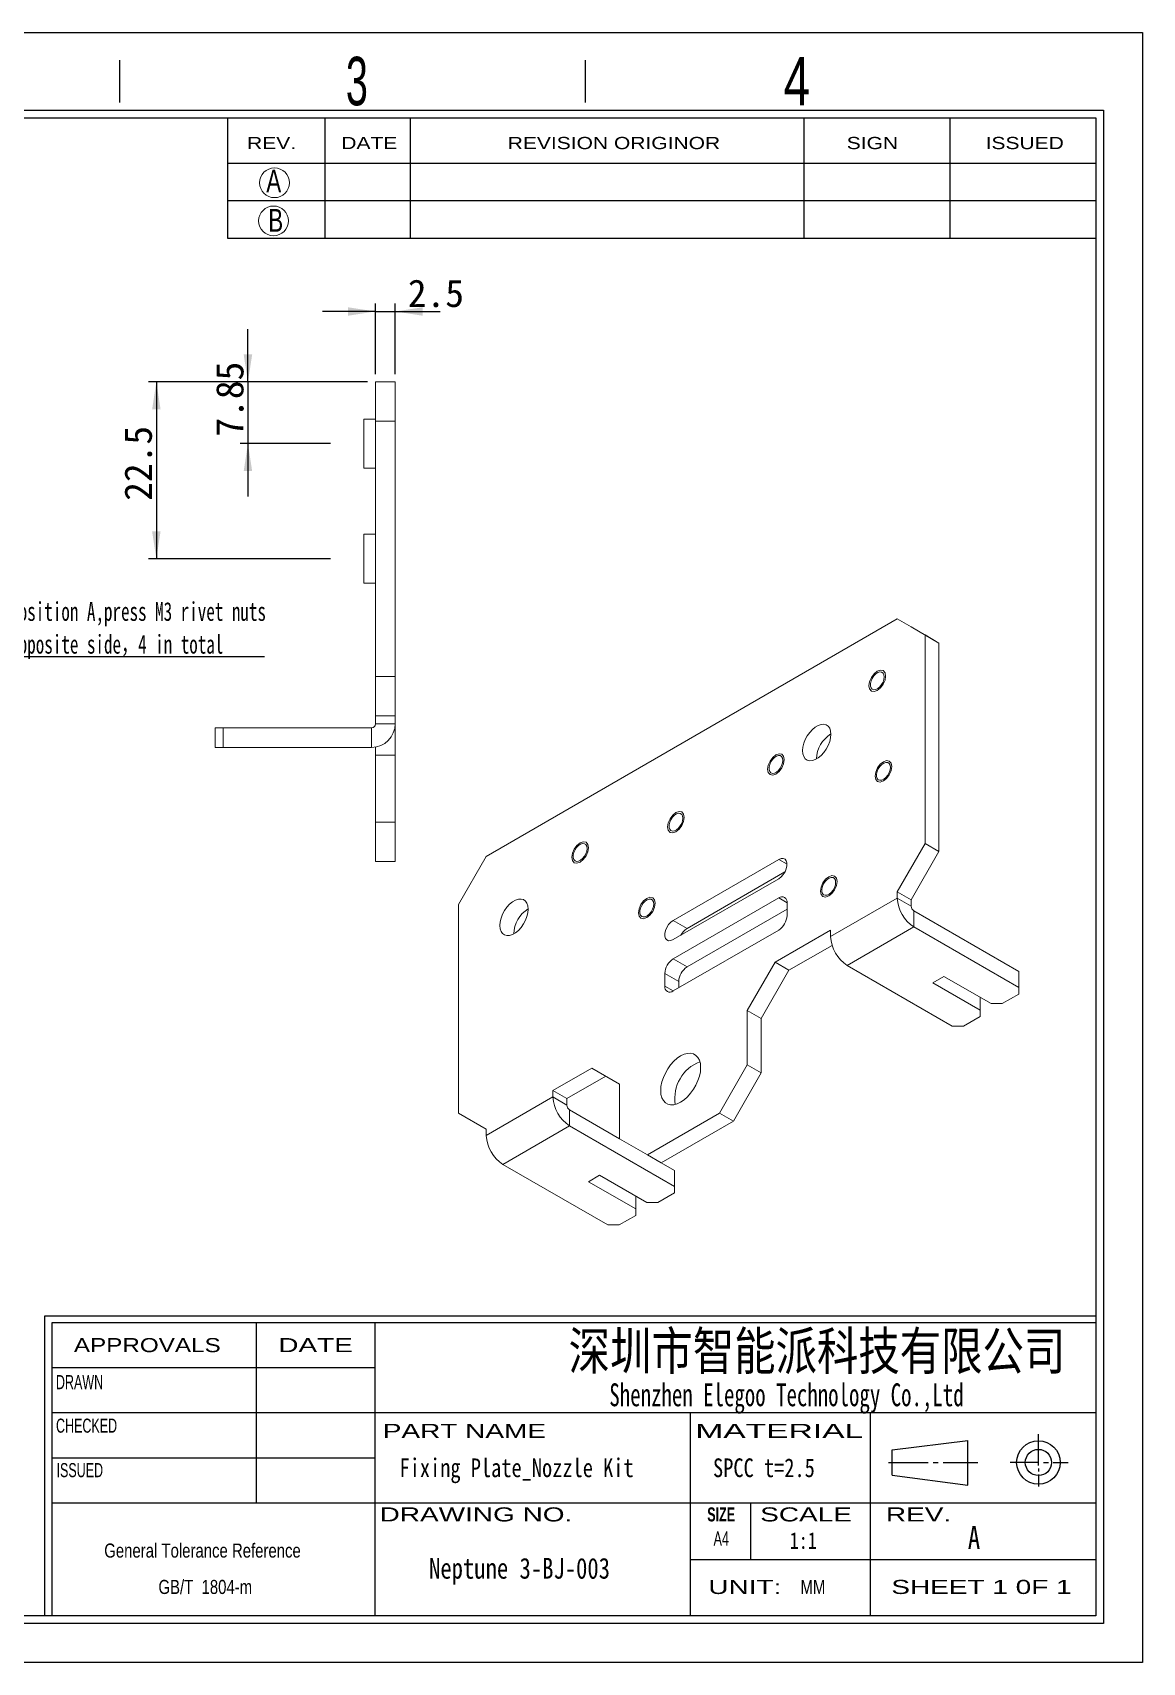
# Model space of a CAD drawing. Header units: millimetres. Extents: x 2 to 295, y 1 to 209.
# Drawn here: x 153.8 to 295.1, y 1.3 to 208.7 of the extents above; entities that cross this region are included whole.
import ezdxf

# ---------------------------------------------------------------- set-up
doc = ezdxf.new("R2010")
doc.units = ezdxf.units.MM
doc.layers.add('SLD-0', color=179, linetype='Continuous')
doc.styles.add('SLDTEXTSTYLE0', font='SIMSUN.TTC', dxfattribs={"width": 0.67})
doc.styles.add('SLDTEXTSTYLE1', font='SIMSUN.TTC', dxfattribs={"width": 0.8})
doc.styles.add('SLDTEXTSTYLE10', font='ARIAL.TTF', dxfattribs={"width": 0.7584})
doc.styles.add('SLDTEXTSTYLE11', font='ARIAL.TTF', dxfattribs={"width": 1.2324})
doc.styles.add('SLDTEXTSTYLE12', font='ARIAL.TTF', dxfattribs={"width": 1.7064})
doc.styles.add('SLDTEXTSTYLE13', font='SIMSUN.TTC', dxfattribs={"width": 0.8, "bigfont": 'bigfont'})
doc.styles.add('SLDTEXTSTYLE14', font='SIMKAI.TTF', dxfattribs={"width": 0.67})
doc.styles.add('SLDTEXTSTYLE15', font='SIMSUN.TTC')
doc.styles.add('SLDTEXTSTYLE16', font='SIMSUN.TTC', dxfattribs={"width": 0.67})
doc.styles.add('SLDTEXTSTYLE17', font='SIMSUN.TTC', dxfattribs={"width": 0.67, "bigfont": 'bigfont'})
doc.styles.add('SLDTEXTSTYLE2', font='SIMFANG.TTF', dxfattribs={"width": 0.8})
doc.styles.add('SLDTEXTSTYLE3', font='SIMSUN.TTC', dxfattribs={"width": 0.8})
doc.styles.add('SLDTEXTSTYLE5', font='ARIAL.TTF', dxfattribs={"width": 0.63516})
doc.styles.add('SLDTEXTSTYLE6', font='GOTHIC.TTF', dxfattribs={"width": 0.7304})
doc.styles.add('SLDTEXTSTYLE7', font='GOTHIC.TTF', dxfattribs={"width": 0.61171})
doc.styles.add('SLDTEXTSTYLE8', font='ARIALBD.TTF', dxfattribs={"width": 0.63516})
doc.styles.add('SLDTEXTSTYLE9', font='ARIAL.TTF', dxfattribs={"width": 1.422})
doc.dimstyles.new('SLDDIMSTYLE0', dxfattribs={"dimtxt": 3.5, "dimasz": 3.5, "dimexe": 0, "dimexo": 0.0625, "dimgap": 0.875, "dimtad": 2, "dimrnd": 1e-09, "dimzin": 12, "dimdsep": 46, "dimtxsty": 'SLDTEXTSTYLE0', "dimsah": 1, "dimcen": 0.09, "dimadec": 0, "dimazin": 3, "dimtfac": 1, "dimtofl": 0, "dimtmove": 0, "dimatfit": 3, "dimfxl": 0, "dimfrac": 2, "dimtolj": 1, "dimtzin": 12, "dimarcsym": 0})
doc.dimstyles.new('SLDDIMSTYLE2', dxfattribs={"dimtxt": 3.5, "dimasz": 3.5, "dimexe": 0, "dimexo": 0.0625, "dimgap": 0.875, "dimtad": 2, "dimrnd": 1e-09, "dimzin": 12, "dimdsep": 46, "dimtxsty": 'SLDTEXTSTYLE0', "dimsah": 1, "dimcen": 0.09, "dimadec": 0, "dimazin": 3, "dimtfac": 1, "dimtmove": 0, "dimatfit": 0, "dimfxl": 0, "dimfrac": 2, "dimtolj": 1, "dimtzin": 12, "dimarcsym": 0})

# ---------------------------------------------------------------- blocks, each defined once
blk = doc.blocks.new('SW_NOTE_2')
at = {"layer": 'SLD-0', "color": 0, "char_height": 1.7927, "attachment_point": 2, "style": 'SLDTEXTSTYLE10'}
for s, insert in [('General Tolerance Reference ', (13.02, 2.31)), (' GB/T  1804-m', (13.11, -2.32))]:
    blk.add_mtext(s, dxfattribs=dict(at, insert=insert))
blk = doc.blocks.new('SW_NOTE_3')
at = {"layer": 'SLD-0', "color": 0}
blk.add_line((36.01, 0), (0, 0), dxfattribs=at)
at = {"layer": 'SLD-0', "color": 0, "char_height": 2.3813, "attachment_point": 1}
for s, insert, style in [('At position A,press M3 rivet nuts ', (0.4, 6.98), 'SLDTEXTSTYLE16'), ('on opposite side\\M+181434 in total', (0.4, 2.81), 'SLDTEXTSTYLE17')]:
    blk.add_mtext(s, dxfattribs=dict(at, insert=insert, style=style))
blk = doc.blocks.new('_D_16')
at = {"layer": 'SLD-0', "color": 5}
for p, q in [((197.48, 173.19), (190.75, 173.19)), ((197.48, 165.22), (197.48, 174.19)), ((197.48, 173.19), (199.98, 173.19)), ((199.98, 165.22), (199.98, 174.19)), ((199.98, 173.19), (205.69, 173.19))]:
    blk.add_line(p, q, dxfattribs=at)
for points in [[(197.48, 173.19), (193.98, 173.72), (193.98, 172.65)], [(199.98, 173.19), (203.48, 172.65), (203.48, 173.72)]]:
    blk.add_solid(points, dxfattribs=at)
at = {"layer": 'SLD-0', "color": 5, "insert": (201.6, 177.26), "char_height": 3.5, "attachment_point": 1, "style": 'SLDTEXTSTYLE15'}
blk.add_mtext('2.5', dxfattribs=at)
blk = doc.blocks.new('_D_17')
at = {"layer": 'SLD-0', "color": 5}
for p, q in [((181.24, 164.22), (181.24, 170.95)), ((196.48, 164.22), (180.24, 164.22)), ((181.24, 164.22), (181.24, 156.37)), ((191.73, 156.37), (180.24, 156.37)), ((181.24, 156.37), (181.24, 149.64))]:
    blk.add_line(p, q, dxfattribs=at)
for points in [[(181.24, 164.22), (181.78, 167.72), (180.7, 167.72)], [(181.24, 156.37), (180.7, 152.87), (181.78, 152.87)]]:
    blk.add_solid(points, dxfattribs=at)
at = {"layer": 'SLD-0', "color": 5, "insert": (177.17, 157.27), "char_height": 3.5, "attachment_point": 1, "rotation": 90, "style": 'SLDTEXTSTYLE15'}
blk.add_mtext('7.85', dxfattribs=at)
blk = doc.blocks.new('_D_18')
at = {"layer": 'SLD-0', "color": 5}
for p, q in [((196.48, 164.22), (168.58, 164.22)), ((169.58, 164.22), (169.58, 141.72)), ((191.73, 141.72), (168.58, 141.72))]:
    blk.add_line(p, q, dxfattribs=at)
for points in [[(169.58, 164.22), (169.04, 160.72), (170.12, 160.72)], [(169.58, 141.72), (170.12, 145.22), (169.04, 145.22)]]:
    blk.add_solid(points, dxfattribs=at)
at = {"layer": 'SLD-0', "color": 5, "insert": (165.51, 149.1), "char_height": 3.5, "attachment_point": 1, "rotation": 90, "style": 'SLDTEXTSTYLE15'}
blk.add_mtext('22.5', dxfattribs=at)

msp = doc.modelspace()

# ---------------------------------------------------------------- linework, layer by layer
at = {"color": 7, "linetype": 'Continuous', "lineweight": 15}
for p, q in [((197.482, 164.222), (199.982, 164.222)), ((197.482, 159.222), (197.482, 164.222)), ((199.982, 164.222), (199.982, 159.222)), ((197.482, 159.497), (195.982, 159.497)), ((195.982, 156.372), (195.982, 159.497)), ((199.982, 159.222), (197.482, 159.222)), ((197.482, 126.722), (197.482, 159.222)), ((199.982, 126.722), (199.982, 159.222)), ((195.982, 153.247), (195.982, 156.372)), ((195.982, 153.247), (197.482, 153.247)), ((197.482, 144.847), (195.982, 144.847)), ((195.982, 141.722), (195.982, 144.847)), ((195.982, 138.597), (195.982, 141.722)), ((195.982, 138.597), (197.482, 138.597)), ((211.577, 103.859), (263.903, 134.066)), ((267.439, 132.025), (263.903, 134.066)), ((263.903, 134.066), (265.671, 133.046)), ((265.671, 133.046), (269.207, 131.004)), ((267.439, 132.025), (267.439, 105.487)), ((269.207, 131.004), (267.439, 132.025)), ((269.207, 131.004), (269.207, 104.467)), ((197.482, 126.722), (199.982, 126.722)), ((197.482, 121.722), (197.482, 126.722)), ((199.982, 126.722), (199.982, 121.722)), ((197.482, 121.722), (199.982, 121.722)), ((197.482, 121.722), (197.482, 120.722)), ((197.482, 120.722), (199.982, 120.722)), ((199.982, 121.722), (199.982, 120.722)), ((199.982, 120.722), (199.982, 116.722)), ((177.082, 117.722), (177.082, 120.222)), ((177.082, 120.222), (178.082, 120.222)), ((178.082, 120.222), (178.082, 117.722)), ((178.082, 120.222), (196.982, 120.222)), ((196.982, 120.222), (196.982, 117.722)), ((178.082, 117.722), (177.082, 117.722)), ((178.082, 117.722), (196.982, 117.722)), ((197.482, 116.722), (197.482, 117.763)), ((199.982, 116.722), (197.482, 116.722)), ((197.482, 108.222), (197.482, 116.722)), ((199.982, 108.222), (199.982, 116.722)), ((197.482, 108.222), (199.982, 108.222)), ((197.482, 103.222), (197.482, 108.222)), ((199.982, 103.222), (199.982, 108.222)), ((211.577, 103.859), (208.042, 97.736)), ((263.903, 99.363), (267.439, 105.487)), ((269.207, 104.467), (265.671, 98.343)), ((267.439, 105.487), (269.207, 104.467)), ((197.482, 103.222), (199.982, 103.222)), ((248.807, 103.463), (235.372, 95.707)), ((249.597, 101.878), (237.139, 94.686)), ((249.867, 102.851), (248.807, 103.463)), ((235.372, 93.257), (248.807, 101.013)), ((208.042, 71.198), (208.042, 97.736)), ((248.807, 98.564), (235.372, 90.808)), ((249.867, 97.951), (248.807, 98.564)), ((249.867, 96.318), (249.867, 97.951)), ((255.418, 93.648), (263.903, 98.547)), ((263.903, 98.547), (263.903, 99.363)), ((265.671, 98.343), (263.903, 99.363)), ((265.671, 97.526), (263.903, 98.547)), ((265.671, 98.343), (265.671, 97.526)), ((237.139, 94.686), (235.372, 95.707)), ((249.867, 97.135), (237.139, 89.787)), ((266.025, 96.914), (266.025, 94.873)), ((266.025, 96.914), (279.389, 89.199)), ((235.372, 86.725), (248.807, 94.481)), ((248.347, 90.383), (255.418, 94.465)), ((255.418, 93.648), (255.418, 94.465)), ((266.025, 94.873), (257.539, 89.974)), ((266.025, 94.873), (279.389, 87.158)), ((255.606, 92.532), (250.115, 89.362)), ((237.139, 89.787), (235.372, 90.808)), ((244.811, 84.259), (248.347, 90.383)), ((250.115, 89.362), (246.579, 83.239)), ((248.347, 90.383), (250.115, 89.362)), ((270.904, 82.259), (257.539, 89.974)), ((279.389, 87.158), (279.389, 89.199)), ((234.311, 88.971), (234.311, 87.338)), ((236.079, 87.95), (234.311, 88.971)), ((235.372, 86.725), (234.311, 87.338)), ((236.079, 87.95), (236.079, 87.133)), ((268.429, 87.77), (269.843, 88.586)), ((274.439, 84.3), (268.429, 87.77)), ((269.843, 88.586), (275.853, 85.117)), ((279.389, 86.341), (279.389, 87.158)), ((274.439, 84.3), (274.439, 85.933)), ((275.853, 85.117), (277.268, 85.117)), ((279.389, 86.341), (277.268, 85.117)), ((244.811, 77.319), (244.811, 84.259)), ((246.579, 83.239), (244.811, 84.259)), ((246.579, 83.239), (246.579, 76.298)), ((274.439, 83.484), (272.318, 82.259)), ((274.439, 83.484), (274.439, 84.3)), ((270.904, 82.259), (272.318, 82.259)), ((220.063, 74.055), (225.012, 76.912)), ((225.012, 76.912), (228.548, 74.87)), ((244.811, 77.319), (241.276, 71.195)), ((246.579, 76.298), (244.811, 77.319)), ((221.83, 73.034), (226.78, 75.891)), ((228.548, 67.93), (228.548, 74.87)), ((246.579, 76.298), (243.044, 70.174)), ((211.577, 68.34), (220.063, 73.238)), ((220.063, 73.238), (220.063, 74.055)), ((221.83, 73.034), (220.063, 74.055)), ((221.83, 72.218), (220.063, 73.238)), ((221.83, 72.218), (221.83, 73.034)), ((208.042, 71.198), (211.577, 69.156)), ((222.184, 71.605), (222.184, 69.564)), ((222.184, 71.605), (228.548, 67.931)), ((241.276, 71.195), (232.084, 65.888)), ((243.044, 70.174), (241.276, 71.195)), ((211.577, 69.156), (211.577, 68.34)), ((222.184, 69.564), (213.699, 64.665)), ((222.184, 69.564), (235.548, 61.849)), ((243.044, 70.174), (233.851, 64.868)), ((232.084, 65.888), (228.548, 67.93)), ((227.063, 56.95), (213.699, 64.665)), ((233.851, 64.868), (232.084, 65.888)), ((233.853, 64.869), (235.548, 63.89)), ((226.002, 63.278), (224.588, 62.461)), ((224.588, 62.461), (230.599, 58.991)), ((232.013, 59.808), (226.002, 63.278)), ((235.548, 61.849), (235.548, 63.89)), ((230.599, 58.991), (230.599, 60.624)), ((235.548, 61.032), (233.427, 59.808)), ((235.548, 61.032), (235.548, 61.849)), ((230.599, 58.175), (228.477, 56.95)), ((230.599, 58.175), (230.599, 58.991)), ((232.013, 59.808), (233.427, 59.808)), ((227.063, 56.95), (228.477, 56.95))]:
    msp.add_line(p, q, dxfattribs=at)
at = {"color": 7, "linetype": 'Continuous', "lineweight": 0, "flags": 128}
for points in [[(262.418, 126.799), (262.338, 126.284), (262.108, 125.754), (261.764, 125.29), (261.358, 124.962), (260.952, 124.821), (260.608, 124.888), (260.378, 125.153), (260.297, 125.575), (260.378, 126.09), (260.608, 126.62), (260.952, 127.084), (261.358, 127.412), (261.764, 127.553), (262.108, 127.486), (262.338, 127.221), (262.418, 126.799)], [(249.514, 116.165), (249.433, 115.65), (249.203, 115.12), (248.859, 114.655), (248.453, 114.328), (248.047, 114.187), (247.703, 114.254), (247.473, 114.518), (247.392, 114.94), (247.473, 115.456), (247.703, 115.986), (248.047, 116.45), (248.453, 116.778), (248.859, 116.919), (249.203, 116.852), (249.433, 116.587), (249.514, 116.165)], [(263.196, 115.286), (263.115, 114.771), (262.886, 114.241), (262.541, 113.776), (262.136, 113.449), (261.73, 113.308), (261.386, 113.375), (261.156, 113.639), (261.075, 114.061), (261.156, 114.577), (261.386, 115.107), (261.73, 115.571), (262.136, 115.898), (262.541, 116.04), (262.886, 115.973), (263.115, 115.708), (263.196, 115.286)], [(236.786, 108.817), (236.705, 108.302), (236.475, 107.772), (236.131, 107.308), (235.725, 106.98), (235.319, 106.839), (234.975, 106.906), (234.745, 107.171), (234.664, 107.593), (234.745, 108.108), (234.975, 108.638), (235.319, 109.102), (235.725, 109.43), (236.131, 109.571), (236.475, 109.504), (236.705, 109.239), (236.786, 108.817)], [(224.588, 104.96), (224.507, 104.445), (224.278, 103.915), (223.933, 103.451), (223.528, 103.123), (223.122, 102.982), (222.778, 103.049), (222.548, 103.314), (222.467, 103.736), (222.548, 104.251), (222.778, 104.781), (223.122, 105.245), (223.528, 105.573), (223.933, 105.714), (224.278, 105.647), (224.507, 105.382), (224.588, 104.96)], [(256.231, 100.65), (256.15, 100.135), (255.921, 99.605), (255.576, 99.141), (255.171, 98.813), (254.765, 98.672), (254.421, 98.739), (254.191, 99.003), (254.11, 99.426), (254.191, 99.941), (254.421, 100.471), (254.765, 100.935), (255.171, 101.263), (255.576, 101.404), (255.921, 101.337), (256.15, 101.072), (256.231, 100.65)], [(233.073, 97.896), (232.993, 97.381), (232.763, 96.851), (232.419, 96.387), (232.013, 96.059), (231.607, 95.918), (231.263, 95.985), (231.033, 96.25), (230.952, 96.672), (231.033, 97.187), (231.263, 97.717), (231.607, 98.181), (232.013, 98.509), (232.419, 98.65), (232.763, 98.583), (232.993, 98.319), (233.073, 97.896)]]:
    msp.add_lwpolyline(points, dxfattribs=at)
at = {"color": 7, "linetype": 'Continuous', "lineweight": 15, "flags": 128}
for points in [[(262.242, 126.697), (262.202, 126.975), (262.088, 127.184), (261.909, 127.303), (261.681, 127.324), (261.424, 127.243), (261.161, 127.069), (260.916, 126.816), (260.71, 126.507), (260.561, 126.17), (260.484, 125.835), (260.484, 125.53), (260.561, 125.284), (260.71, 125.119), (260.916, 125.048), (261.161, 125.078), (261.424, 125.207), (261.681, 125.423), (261.909, 125.707), (262.088, 126.034), (262.202, 126.374), (262.242, 126.697)], [(255.453, 119.39), (255.414, 119.8), (255.298, 120.147), (255.109, 120.415), (254.857, 120.593), (254.552, 120.673), (254.207, 120.651), (253.839, 120.528), (253.462, 120.311), (253.093, 120.008), (252.749, 119.632), (252.444, 119.2), (252.192, 118.731), (252.003, 118.245), (251.887, 117.764), (251.847, 117.308), (251.887, 116.898), (252.003, 116.551), (252.192, 116.283), (252.444, 116.105), (252.749, 116.025), (253.093, 116.047), (253.462, 116.169), (253.839, 116.387), (254.207, 116.69), (254.552, 117.066), (254.857, 117.498), (255.109, 117.967), (255.298, 118.453), (255.414, 118.934), (255.453, 119.39)], [(249.337, 116.063), (249.298, 116.341), (249.183, 116.549), (249.004, 116.669), (248.776, 116.689), (248.519, 116.609), (248.256, 116.434), (248.011, 116.182), (247.805, 115.873), (247.657, 115.536), (247.579, 115.2), (247.579, 114.896), (247.657, 114.65), (247.805, 114.484), (248.011, 114.414), (248.256, 114.444), (248.519, 114.573), (248.776, 114.789), (249.004, 115.073), (249.183, 115.399), (249.298, 115.739), (249.337, 116.063)], [(263.019, 115.184), (262.98, 115.462), (262.866, 115.67), (262.687, 115.79), (262.458, 115.81), (262.202, 115.73), (261.939, 115.555), (261.694, 115.302), (261.488, 114.994), (261.339, 114.657), (261.262, 114.321), (261.262, 114.017), (261.339, 113.771), (261.488, 113.605), (261.694, 113.535), (261.939, 113.565), (262.202, 113.694), (262.458, 113.91), (262.687, 114.194), (262.866, 114.52), (262.98, 114.86), (263.019, 115.184)], [(236.609, 108.715), (236.57, 108.994), (236.455, 109.202), (236.276, 109.321), (236.048, 109.342), (235.791, 109.261), (235.528, 109.087), (235.283, 108.834), (235.077, 108.525), (234.929, 108.188), (234.851, 107.853), (234.851, 107.548), (234.929, 107.302), (235.077, 107.137), (235.283, 107.066), (235.528, 107.096), (235.791, 107.225), (236.048, 107.441), (236.276, 107.725), (236.455, 108.052), (236.57, 108.392), (236.609, 108.715)], [(224.411, 104.858), (224.372, 105.136), (224.258, 105.345), (224.079, 105.464), (223.85, 105.485), (223.594, 105.404), (223.331, 105.23), (223.086, 104.977), (222.88, 104.668), (222.731, 104.331), (222.654, 103.996), (222.654, 103.691), (222.731, 103.445), (222.88, 103.28), (223.086, 103.209), (223.331, 103.239), (223.594, 103.368), (223.85, 103.584), (224.079, 103.868), (224.258, 104.195), (224.372, 104.535), (224.411, 104.858)], [(248.807, 101.013), (249.105, 101.235), (249.38, 101.539), (249.608, 101.899), (249.771, 102.286), (249.856, 102.67), (249.856, 103.018), (249.771, 103.304), (249.608, 103.503), (249.38, 103.599), (249.105, 103.586), (248.807, 103.463)], [(256.054, 100.548), (256.015, 100.826), (255.901, 101.034), (255.722, 101.154), (255.493, 101.174), (255.237, 101.094), (254.974, 100.919), (254.729, 100.667), (254.523, 100.358), (254.374, 100.021), (254.297, 99.685), (254.297, 99.381), (254.374, 99.135), (254.523, 98.97), (254.729, 98.899), (254.974, 98.929), (255.237, 99.058), (255.493, 99.274), (255.722, 99.558), (255.901, 99.884), (256.015, 100.225), (256.054, 100.548)], [(216.916, 97.143), (216.877, 97.553), (216.76, 97.9), (216.572, 98.168), (216.319, 98.346), (216.015, 98.425), (215.67, 98.404), (215.301, 98.281), (214.924, 98.064), (214.556, 97.76), (214.211, 97.385), (213.906, 96.953), (213.654, 96.484), (213.466, 95.998), (213.349, 95.517), (213.31, 95.061), (213.349, 94.651), (213.466, 94.304), (213.654, 94.036), (213.906, 93.858), (214.211, 93.778), (214.556, 93.8), (214.924, 93.922), (215.301, 94.14), (215.67, 94.443), (216.015, 94.819), (216.319, 95.251), (216.572, 95.72), (216.76, 96.206), (216.877, 96.687), (216.916, 97.143)], [(232.897, 97.794), (232.857, 98.073), (232.743, 98.281), (232.564, 98.4), (232.336, 98.421), (232.079, 98.34), (231.816, 98.166), (231.571, 97.913), (231.365, 97.604), (231.216, 97.267), (231.139, 96.932), (231.139, 96.628), (231.216, 96.382), (231.365, 96.216), (231.571, 96.145), (231.816, 96.176), (232.079, 96.304), (232.336, 96.52), (232.564, 96.804), (232.743, 97.131), (232.857, 97.471), (232.897, 97.794)], [(235.372, 95.707), (235.073, 95.485), (234.798, 95.181), (234.57, 94.821), (234.407, 94.434), (234.322, 94.05), (234.322, 93.702), (234.407, 93.416), (234.57, 93.217), (234.798, 93.121), (235.073, 93.134), (235.372, 93.257)], [(238.872, 76.993), (238.833, 77.481), (238.718, 77.909), (238.531, 78.265), (238.276, 78.538), (237.962, 78.719), (237.599, 78.803), (237.197, 78.788), (236.768, 78.673), (236.326, 78.463), (235.884, 78.163), (235.456, 77.783), (235.053, 77.334), (234.69, 76.83), (234.376, 76.287), (234.122, 75.72), (233.934, 75.147), (233.819, 74.586), (233.781, 74.053), (233.819, 73.565), (233.934, 73.137), (234.122, 72.781), (234.376, 72.508), (234.69, 72.327), (235.053, 72.242), (235.456, 72.258), (235.884, 72.373), (236.326, 72.583), (236.768, 72.883), (237.197, 73.263), (237.599, 73.712), (237.962, 74.216), (238.276, 74.759), (238.531, 75.326), (238.718, 75.898), (238.833, 76.46), (238.872, 76.993)]]:
    msp.add_lwpolyline(points, dxfattribs=at)
at = {"color": 7, "linetype": 'Continuous', "lineweight": 15}
for centre, radius, start, end in [((196.982, 120.722), 3, 270, 0), ((196.982, 120.722), 0.5, 270, 0), ((257.457, 116.152), 3.842, 121.42706, 178.57832), ((249.221, 98.056), 0.655, 350.78596, 129.20329), ((268.509, 98.756), 4.61, 182.60548, 237.39452), ((266.439, 97.561), 0.768, 182.60548, 237.39452), ((218.919, 93.904), 3.842, 121.42706, 178.57832), ((247.564, 96.423), 2.305, 302.60548, 357.39452), ((238.315, 92.818), 2.207, 122.17072, 152.96804), ((260.024, 93.858), 4.61, 182.60548, 237.39452), ((236.614, 88.866), 2.305, 122.60548, 177.39452), ((238.382, 87.845), 2.305, 122.60548, 177.39452), ((234.958, 87.233), 0.655, 170.78596, 309.20329), ((240.558, 73.08), 4.978, 110.95362, 189.05176), ((224.668, 73.448), 4.61, 182.60548, 237.39452), ((222.598, 72.253), 0.768, 182.60548, 237.39452), ((216.183, 68.549), 4.61, 182.60548, 237.39452)]:
    msp.add_arc(centre, radius, start, end, dxfattribs=at)
at = {"layer": 'SLD-0'}
for p, q in [((1.591, 208.674), (295.107, 208.674)), ((295.107, 208.674), (295.107, 1.294)), ((12.675, 197.811), (289.181, 197.811)), ((252.017, 197.811), (252.017, 182.514)), ((270.599, 197.811), (270.599, 182.514)), ((289.181, 197.811), (289.181, 7.219)), ((289.181, 7.219), (12.675, 7.219)), ((295.107, 1.294), (1.591, 1.294))]:
    msp.add_line(p, q, dxfattribs=at)
at = {"layer": 'SLD-0', "color": 6, "linetype": 'Continuous'}
for p, q in [((164.952, 199.786), (164.952, 205.169)), ((224.204, 199.786), (224.204, 205.169)), ((11.687, 198.799), (290.169, 198.799)), ((290.169, 198.799), (290.169, 6.231)), ((290.169, 6.231), (11.687, 6.231))]:
    msp.add_line(p, q, dxfattribs=at)
at = {"layer": 'SLD-0', "color": 179, "linetype": 'Continuous'}
for p, q in [((178.659, 197.811), (178.659, 182.514)), ((191.05, 197.811), (191.05, 182.514)), ((201.886, 197.811), (201.886, 182.514)), ((178.659, 192.074), (289.181, 192.074)), ((178.659, 187.294), (289.181, 187.294)), ((178.659, 182.514), (289.181, 182.514)), ((289.181, 45.329), (155.33, 45.329)), ((155.33, 45.329), (155.33, 7.219)), ((289.181, 44.506), (156.286, 44.506)), ((156.286, 44.506), (156.286, 7.219)), ((182.281, 44.506), (182.281, 21.56)), ((197.398, 44.506), (197.398, 7.219)), ((197.398, 38.77), (156.286, 38.77)), ((289.181, 33.033), (156.286, 33.033)), ((237.553, 33.033), (237.553, 7.219)), ((260.499, 7.219), (260.499, 33.033)), ((263.255, 28.354), (272.888, 29.538)), ((272.888, 23.846), (272.888, 29.538)), ((281.869, 26.35), (281.869, 30.316)), ((197.398, 27.297), (156.286, 27.297)), ((263.255, 25.106), (263.255, 28.354)), ((262.786, 26.733), (267.83, 26.733)), ((263.255, 25.106), (272.888, 23.846)), ((268.461, 26.733), (269.091, 26.733)), ((269.722, 26.733), (274.136, 26.733)), ((281.869, 26.733), (278.268, 26.733)), ((281.869, 25.966), (281.869, 25.583)), ((281.869, 25.2), (281.869, 23.667)), ((282.5, 26.733), (283.13, 26.733)), ((283.761, 26.733), (285.653, 26.733)), ((289.181, 21.56), (156.286, 21.56)), ((245.202, 21.56), (245.202, 14.39)), ((237.553, 14.39), (289.181, 14.39))]:
    msp.add_line(p, q, dxfattribs=at)
at = {"layer": 'SLD-0', "lineweight": 0}
for centre in [(184.622, 189.564), (184.499, 184.715)]:
    msp.add_circle(centre, 1.894, dxfattribs=at)
at = {"layer": 'SLD-0', "color": 179, "linetype": 'Continuous'}
for radius in [2.771, 1.669]:
    msp.add_circle((281.869, 26.733), radius, dxfattribs=at)

# ---------------------------------------------------------------- block references
at = {"layer": 'SLD-0', "color": 5}
msp.add_blockref('SW_NOTE_3', (147.318, 129.226), dxfattribs=at)
at = {"layer": 'SLD-0', "color": 179}
msp.add_blockref('SW_NOTE_2', (162.438, 14.111), dxfattribs=at)

# ---------------------------------------------------------------- texts
at = {"layer": 'SLD-0'}
for s, insert, char_height, attachment_point, style in [('3', (193.707, 205.593), 6.172, 1, 'SLDTEXTSTYLE7'), ('4', (249.441, 205.587), 6.172, 1, 'SLDTEXTSTYLE6'), ('A', (183.578, 191.252), 2.903, 1, 'SLDTEXTSTYLE6'), ('B', (183.832, 186.237), 2.903, 1, 'SLDTEXTSTYLE6'), ('\\M+1905B圳\\M+18E73\\M+19271\\M+1945C\\M+19468\\M+189C8\\M+18B5A\\M+1974C\\M+18CC0\\M+18CF6\\M+18E69', (253.676, 43.337), 4.82808, 2, 'SLDTEXTSTYLE13'), ('Fixing Plate_Nozzle Kit', (215.438, 27.25), 2.38125, 2, 'SLDTEXTSTYLE3'), ('SPCC t=2.5', (246.924, 27.25), 2.3813, 2, 'SLDTEXTSTYLE1'), ('A', (272.877, 18.63), 2.91, 1, 'SLDTEXTSTYLE1'), ('Neptune 3-BJ-003', (215.812, 14.594), 2.64583, 2, 'SLDTEXTSTYLE3')]:
    msp.add_mtext(s, dxfattribs=dict(at, insert=insert, char_height=char_height, attachment_point=attachment_point, style=style))
at = {"layer": 'SLD-0', "color": 179}
for s, insert, char_height, attachment_point, style in [('REV.', (181.129, 195.4), 1.5536, 1, 'SLDTEXTSTYLE11'), ('DATE', (193.126, 195.4), 1.5536, 1, 'SLDTEXTSTYLE11'), ('REVISION ORIGINOR', (214.308, 195.4), 1.55363, 1, 'SLDTEXTSTYLE11'), ('SIGN', (257.466, 195.4), 1.5536, 1, 'SLDTEXTSTYLE11'), ('ISSUED', (275.148, 195.4), 1.5536, 1, 'SLDTEXTSTYLE11'), ('APPROVALS', (168.427, 42.563), 1.7927, 2, 'SLDTEXTSTYLE11'), ('DATE', (189.85, 42.563), 1.7927, 2, 'SLDTEXTSTYLE9'), ('DRAWN', (159.804, 37.853), 1.7927, 2, 'SLDTEXTSTYLE5'), ('Shenzhen Elegoo Technology Co.,Ltd', (249.798, 36.8), 2.91042, 2, 'SLDTEXTSTYLE14'), ('CHECKED', (160.696, 32.315), 1.7927, 2, 'SLDTEXTSTYLE5'), ('PART NAME', (208.794, 31.645), 1.7927, 2, 'SLDTEXTSTYLE9'), ('MATERIAL', (248.88, 31.645), 1.7927, 2, 'SLDTEXTSTYLE12'), ('ISSUED', (159.837, 26.654), 1.7927, 2, 'SLDTEXTSTYLE5'), ('DRAWING NO.', (210.268, 21.022), 1.79265, 2, 'SLDTEXTSTYLE9'), ('SIZE', (241.479, 21.022), 1.7927, 2, 'SLDTEXTSTYLE8'), ('SCALE', (252.289, 21.022), 1.7927, 2, 'SLDTEXTSTYLE9'), ('REV.', (266.61, 21.022), 1.7927, 2, 'SLDTEXTSTYLE9'), ('A4', (241.49, 17.953), 1.7927, 2, 'SLDTEXTSTYLE5'), ('1:1', (251.93, 17.855), 2.1167, 2, 'SLDTEXTSTYLE2'), ('UNIT:', (244.499, 11.791), 1.7927, 2, 'SLDTEXTSTYLE9'), ('MM', (253.161, 11.791), 1.7927, 2, 'SLDTEXTSTYLE10'), ('SHEET 1 0F 1', (274.62, 11.791), 1.79265, 2, 'SLDTEXTSTYLE9')]:
    msp.add_mtext(s, dxfattribs=dict(at, insert=insert, char_height=char_height, attachment_point=attachment_point, style=style))

# ---------------------------------------------------------------- dimensions: what is measured, and where the dimension line sits
at = {"layer": 'SLD-0', "color": 5}
dim = msp.add_linear_dim(base=(199.982, 173.186), p1=(197.482, 164.222), p2=(199.982, 164.222), dimstyle='SLDDIMSTYLE2', dxfattribs=at)
dim.commit()
dim.dimension.update_dxf_attribs({"geometry": '_D_16', "text_midpoint": (203.645, 173.186), "dimtype": 160})
for base, p2, dimstyle, picture, middle in [((181.243, 156.372), (192.732, 156.372), 'SLDDIMSTYLE2', '_D_17', (181.243, 159.994)), ((169.582, 141.722), (192.732, 141.722), 'SLDDIMSTYLE0', '_D_18', (169.582, 151.818))]:
    dim = msp.add_linear_dim(base=base, p1=(197.482, 164.222), p2=p2, angle=90, dimstyle=dimstyle, dxfattribs=at)
    dim.commit()
    dim.dimension.update_dxf_attribs({"geometry": picture, "text_midpoint": middle, "dimtype": 160})

doc.saveas('drawing.dxf')
